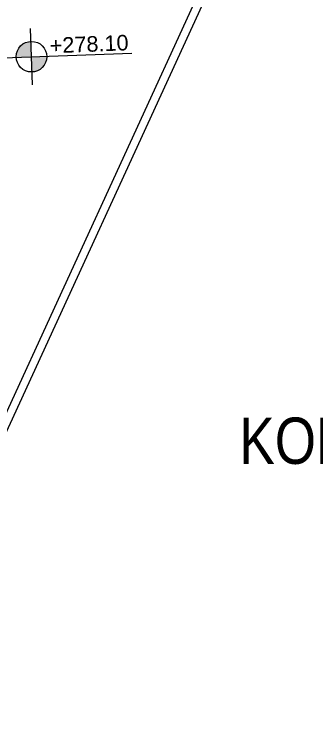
# Model space of a CAD drawing. Header units: millimetres. Extents: x 708 to 46452, y -4963 to 3960.
# Drawn here: x 7629.9 to 7812, y 1764.8 to 2202.7 of the extents above; entities that cross this region are included whole.
import ezdxf

# ---------------------------------------------------------------- set-up
doc = ezdxf.new("R2010")
doc.units = ezdxf.units.MM
for name, color, linetype, lineweight in [('0.00 kotu6', 55, 'Continuous', 5), ('F-YAZI', 7, 'Continuous', 30), ('KADASTRO', 5, 'Continuous', 0), ('Z_PARSEL', 6, 'Continuous', 0)]:
    doc.layers.add(name, color=color, linetype=linetype, lineweight=lineweight)
doc.layers.add('00_YAZI', color=214, linetype='Continuous')
doc.styles.add('ARİAL NARROW', font='ARIALN.TTF', dxfattribs={"width": 0.8})
doc.styles.get("Standard").update_dxf_attribs({"font": 'arial.ttf'})

# ---------------------------------------------------------------- blocks, each defined once
blk = doc.blocks.new('WEFJWE')
at = {"layer": '0.00 kotu6'}
h = blk.add_hatch(color=256, dxfattribs=at)
h.paths.add_polyline_path([(35599.5, -11916.1), (35598.2, -11879.1), (35635.2, -11877.8, -0.414214)])
h.paths.add_polyline_path([(35598.2, -11879.1), (35561.2, -11880.5, -0.414214), (35596.9, -11842.1)])
for p, q in [((35600.7, -11947.2), (35595.7, -11811)), ((35530.1, -11881.6), (35841, -11870.4))]:
    blk.add_line(p, q, dxfattribs=at)
blk.add_circle((35598.2, -11879.1), 37, dxfattribs=at)
at = {"layer": 'KADASTRO', "lineweight": 0}
blk.add_line((35195.8, -13528.8, -13220.7), (36309.7, -11105.9, -13220.7), dxfattribs=at)
at = {"layer": 'Z_PARSEL', "lineweight": 0}
for p, q in [((35195.8, -13528.8, -13220.7), (36309.7, -11105.9, -13220.7)), ((35186, -13502.1, -13220.7), (36279.1, -11124.5, -13220.7))]:
    blk.add_line(p, q, dxfattribs=at)
at = {"layer": '00_YAZI', "insert": (36101.1, -12897.4), "char_height": 111.969, "width": 2010.873, "attachment_point": 7, "style": 'ARİAL NARROW'}
blk.add_mtext('{\\W1;KOMŞU PARSEL}', dxfattribs=at)
at = {"layer": 'F-YAZI', "color": 5, "insert": (35641.5, -11833.7), "char_height": 37.5, "width": 835.88, "attachment_point": 1, "rotation": 2.3221}
blk.add_mtext('+278.10', dxfattribs=at)

msp = doc.modelspace()

# ---------------------------------------------------------------- block references
at = {"xscale": 0.25, "yscale": 0.25, "zscale": 0.25}
msp.add_blockref('WEFJWE', (-1259.348, 5146.985, 3305.175), dxfattribs=at)

doc.saveas('drawing.dxf')
